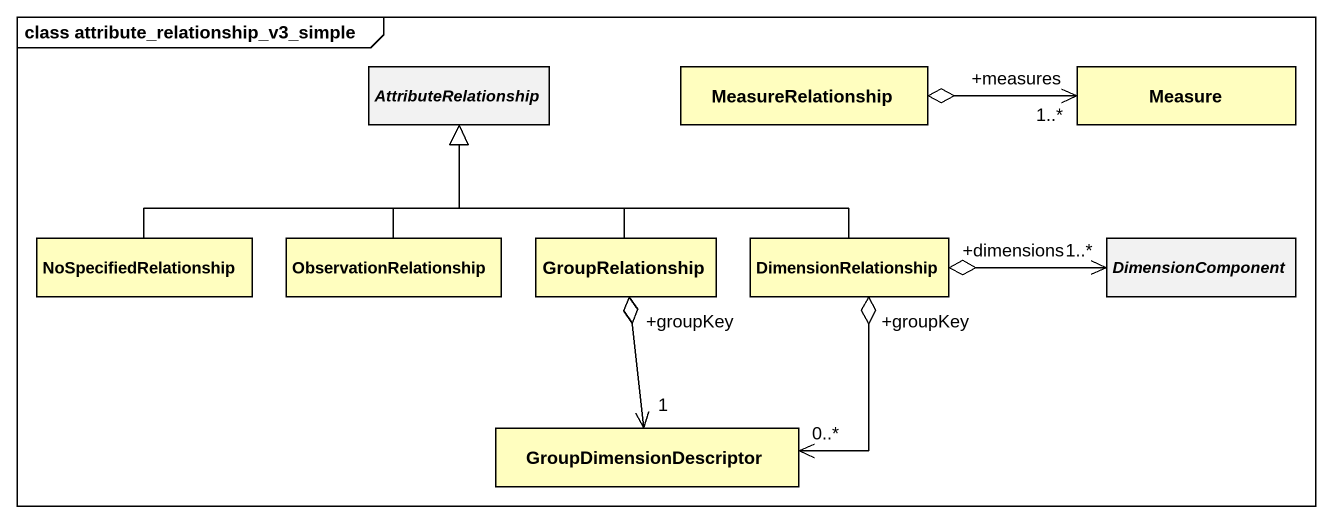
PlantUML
@startuml
mainframe class attribute_relationship_v3_simple
hide circle
hide empty members
abstract class AttributeRelationship
class MeasureRelationship #FFFEBF
class Measure #FFFEBF
class NoSpecifiedRelationship #FFFEBF
class ObservationRelationship #FFFEBF
class GroupRelationship #FFFEBF
class DimensionRelationship #FFFEBF
abstract class DimensionComponent
class GroupDimensionDescriptor #FFFEBF
Measure "+measures\n1..*" <-left-o MeasureRelationship
NoSpecifiedRelationship -right-|> AttributeRelationship
ObservationRelationship -up-|> AttributeRelationship
GroupRelationship -up-|> AttributeRelationship
DimensionRelationship -left-|> AttributeRelationship
DimensionComponent "1..*" <-left-o "+dimensions" DimensionRelationship
GroupDimensionDescriptor "1" <-up-o "+groupKey" GroupRelationship
GroupDimensionDescriptor "0..*" <-up-o "+groupKey" DimensionRelationship
@enduml
